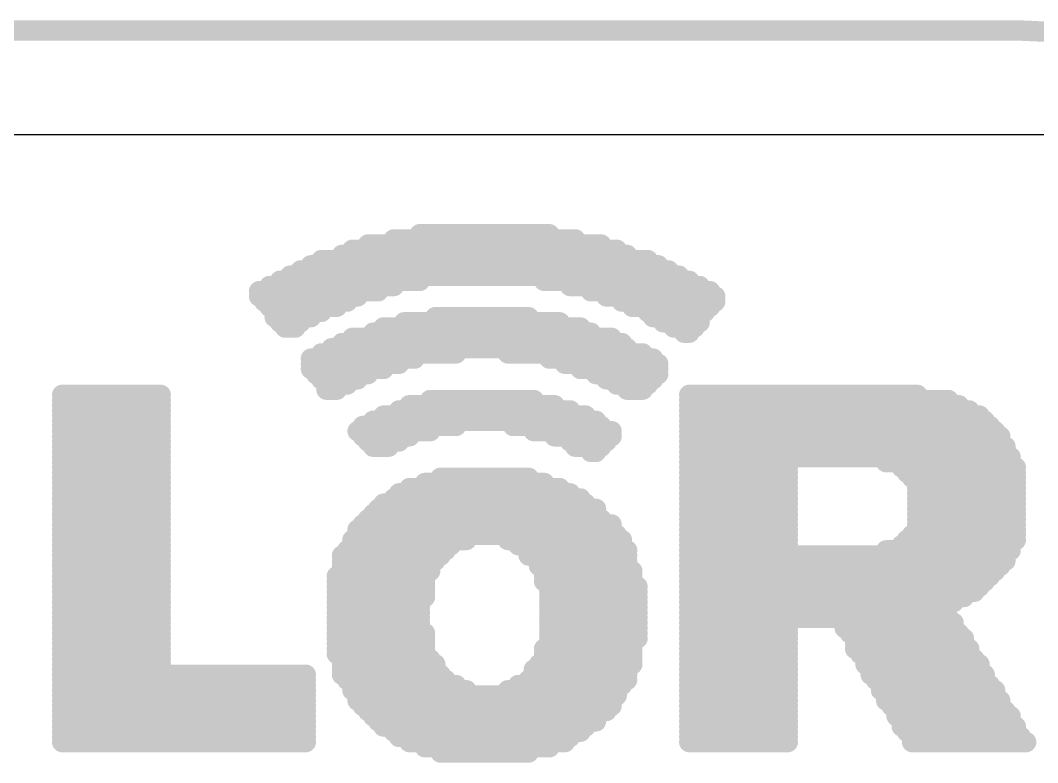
# Model space of a CAD drawing. Header units: millimetres. Extents: x 0 to 5337, y 0 to 5380.
# Drawn here: x 29.521 to 34.507, y 44.939 to 48.577 of the extents above; entities that cross this region are included whole.
import ezdxf

# ---------------------------------------------------------------- set-up
doc = ezdxf.new("R2010")
doc.units = ezdxf.units.MM
for name, color, linetype in [('BottomLayer', 5, 'Continuous'), ('Mechanical2', 216, 'Continuous'), ('TopLayer', 1, 'Continuous'), ('TopOverlay', 2, 'Continuous')]:
    doc.layers.add(name, color=color, linetype=linetype)

msp = doc.modelspace()

# ---------------------------------------------------------------- linework, layer by layer
at = {"layer": 'BottomLayer'}
for p, q in [((11.5637, 48.0172), (34.4244, 48.0172)), ((34.4244, 48.0172), (34.5744, 48.0172))]:
    msp.add_line(p, q, dxfattribs=at)
at = {"layer": 'Mechanical2', "const_width": 0.1}
msp.add_lwpolyline([(11.5637, 48.527), (34.4244, 48.527)], dxfattribs=at)
at = {"layer": 'Mechanical2', "const_width": 0.05}
msp.add_lwpolyline([(34.3994, 48.527, 1), (34.4494, 48.527, 1)], format="xyb", close=True, dxfattribs=at)
msp.add_lwpolyline([(34.3994, 48.527, 1), (34.4494, 48.527, 1)], format="xyb", close=True, dxfattribs=at)
at = {"layer": 'Mechanical2', "const_width": 0.1}
msp.add_lwpolyline([(34.4244, 48.527, -0.414214), (37.2237, 45.7277)], format="xyb", dxfattribs=at)
at = {"layer": 'TopLayer'}
for p, q in [((11.5637, 48.0172), (34.4244, 48.0172)), ((34.4244, 48.0172), (34.5744, 48.0172))]:
    msp.add_line(p, q, dxfattribs=at)
at = {"layer": 'TopOverlay', "const_width": 0.1}
for points in [[(31.4792, 47.5288), (32.1142, 47.5288)], [(31.2252, 47.478), (32.3682, 47.478)], [(31.3522, 47.5034), (32.2412, 47.5034)], [(31.0982, 47.4272), (32.4952, 47.4272)], [(31.149, 47.4526), (32.4444, 47.4526)], [(30.9458, 47.3764), (32.6476, 47.3764)], [(30.9966, 47.4018), (32.5968, 47.4018)], [(30.8442, 47.3256), (32.7492, 47.3256)], [(30.895, 47.351), (32.6984, 47.351)], [(30.7426, 47.2748), (31.3522, 47.2748)], [(30.7934, 47.3002), (31.4792, 47.3002)], [(32.0888, 47.3002), (32.8, 47.3002)], [(32.2158, 47.2748), (32.8508, 47.2748)], [(30.6918, 47.2494), (31.276, 47.2494)], [(30.6918, 47.224), (31.1744, 47.224)], [(32.3174, 47.2494), (32.9016, 47.2494)], [(32.3936, 47.224), (32.927, 47.224)], [(30.7172, 47.1986), (31.1236, 47.1986)], [(30.7426, 47.1732), (31.0728, 47.1732)], [(32.4698, 47.1986), (32.927, 47.1986)], [(32.5206, 47.1732), (32.9016, 47.1732)], [(30.768, 47.1478), (30.9966, 47.1478)], [(30.768, 47.1224), (30.9458, 47.1224)], [(31.5554, 47.1224), (32.0126, 47.1224)], [(32.5968, 47.1478), (32.8762, 47.1478)], [(32.6222, 47.1224), (32.8508, 47.1224)], [(30.7934, 47.097), (30.895, 47.097)], [(30.8188, 47.0716), (30.8696, 47.0716)], [(31.3014, 47.0716), (32.2666, 47.0716)], [(31.403, 47.097), (32.165, 47.097)], [(32.673, 47.097), (32.8508, 47.097)], [(32.7238, 47.0716), (32.8254, 47.0716)], [(31.149, 47.0208), (32.419, 47.0208)], [(31.2506, 47.0462), (32.3174, 47.0462)], [(32.7746, 47.0462), (32.8, 47.0462)], [(31.0474, 46.97), (32.4952, 46.97)], [(31.0982, 46.9954), (32.4698, 46.9954)], [(30.9458, 46.9192), (31.4538, 46.9192)], [(30.9966, 46.9446), (31.657, 46.9446)], [(31.911, 46.9446), (32.5714, 46.9446)], [(32.1142, 46.9192), (32.6222, 46.9192)], [(30.9458, 46.8938), (31.3776, 46.8938)], [(30.9458, 46.8684), (31.3014, 46.8684)], [(32.1904, 46.8938), (32.6476, 46.8938)], [(32.2666, 46.8684), (32.6476, 46.8684)], [(30.9712, 46.843), (31.2252, 46.843)], [(32.3428, 46.843), (32.6476, 46.843)], [(30.9966, 46.8176), (31.1744, 46.8176)], [(31.022, 46.7922), (31.1236, 46.7922)], [(32.3936, 46.8176), (32.6222, 46.8176)], [(32.4444, 46.7922), (32.5968, 46.7922)], [(29.7266, 46.7414), (30.2092, 46.7414)], [(31.022, 46.7668), (31.0728, 46.7668)], [(32.4952, 46.7668), (32.5714, 46.7668)], [(32.8, 46.7414), (33.9176, 46.7414)], [(29.7266, 46.716), (30.2092, 46.716)], [(29.7266, 46.6906), (30.2092, 46.6906)], [(31.4284, 46.6906), (32.1396, 46.6906)], [(31.53, 46.716), (32.038, 46.716)], [(32.8, 46.716), (34.07, 46.716)], [(32.8, 46.6906), (34.1208, 46.6906)], [(29.7266, 46.6652), (30.2092, 46.6652)], [(29.7266, 46.6398), (30.2092, 46.6398)], [(31.3014, 46.6398), (32.292, 46.6398)], [(31.3776, 46.6652), (32.2158, 46.6652)], [(32.8, 46.6652), (34.1716, 46.6652)], [(32.8, 46.6398), (34.2224, 46.6398)], [(29.7266, 46.6144), (30.2092, 46.6144)], [(29.7266, 46.589), (30.2092, 46.589)], [(31.1998, 46.589), (31.657, 46.589)], [(31.2506, 46.6144), (32.3428, 46.6144)], [(31.9364, 46.589), (32.3682, 46.589)], [(32.8, 46.6144), (34.2478, 46.6144)], [(32.8, 46.589), (34.2732, 46.589)], [(29.7266, 46.5636), (30.2092, 46.5636)], [(29.7266, 46.5382), (30.2092, 46.5382)], [(31.1744, 46.5636), (31.53, 46.5636)], [(31.1998, 46.5382), (31.4284, 46.5382)], [(32.038, 46.5636), (32.419, 46.5636)], [(32.1396, 46.5382), (32.419, 46.5382)], [(32.8, 46.5636), (34.2986, 46.5636)], [(32.8, 46.5382), (34.324, 46.5382)], [(29.7266, 46.5128), (30.2092, 46.5128)], [(29.7266, 46.4874), (30.2092, 46.4874)], [(31.2252, 46.5128), (31.3776, 46.5128)], [(31.2506, 46.4874), (31.3268, 46.4874)], [(32.2158, 46.5128), (32.3936, 46.5128)], [(32.2412, 46.4874), (32.3682, 46.4874)], [(32.8, 46.5128), (34.324, 46.5128)], [(32.8, 46.4874), (34.3494, 46.4874)], [(29.7266, 46.462), (30.2092, 46.462)], [(29.7266, 46.4366), (30.2092, 46.4366)], [(32.3174, 46.462), (32.3428, 46.462)], [(32.8, 46.462), (34.3494, 46.462)], [(32.8, 46.4366), (34.3748, 46.4366)], [(29.7266, 46.4112), (30.2092, 46.4112)], [(29.7266, 46.3858), (30.2092, 46.3858)], [(32.8, 46.4112), (33.2826, 46.4112)], [(32.8, 46.3858), (33.2826, 46.3858)], [(33.7652, 46.4112), (34.3748, 46.4112)], [(33.8414, 46.3858), (34.4002, 46.3858)], [(29.7266, 46.3604), (30.2092, 46.3604)], [(29.7266, 46.335), (30.2092, 46.335)], [(31.5808, 46.335), (32.0126, 46.335)], [(32.8, 46.3604), (33.2826, 46.3604)], [(32.8, 46.335), (33.2826, 46.335)], [(33.8668, 46.3604), (34.4002, 46.3604)], [(33.8922, 46.335), (34.4002, 46.335)], [(29.7266, 46.3096), (30.2092, 46.3096)], [(29.7266, 46.2842), (30.2092, 46.2842)], [(31.4284, 46.2842), (32.165, 46.2842)], [(31.5046, 46.3096), (32.0888, 46.3096)], [(32.8, 46.3096), (33.2826, 46.3096)], [(32.8, 46.2842), (33.2826, 46.2842)], [(33.9176, 46.3096), (34.4002, 46.3096)], [(33.9176, 46.2842), (34.4002, 46.2842)], [(29.7266, 46.2588), (30.2092, 46.2588)], [(29.7266, 46.2334), (30.2092, 46.2334)], [(31.3522, 46.2334), (32.2666, 46.2334)], [(31.3776, 46.2588), (32.2158, 46.2588)], [(32.8, 46.2588), (33.2826, 46.2588)], [(32.8, 46.2334), (33.2826, 46.2334)], [(33.9176, 46.2588), (34.4002, 46.2588)], [(33.9176, 46.2334), (34.4002, 46.2334)], [(29.7266, 46.208), (30.2092, 46.208)], [(29.7266, 46.1826), (30.2092, 46.1826)], [(31.276, 46.1826), (32.3428, 46.1826)], [(31.3014, 46.208), (32.292, 46.208)], [(32.8, 46.208), (33.2826, 46.208)], [(32.8, 46.1826), (33.2826, 46.1826)], [(33.9176, 46.208), (34.4002, 46.208)], [(33.9176, 46.1826), (34.4002, 46.1826)], [(29.7266, 46.1572), (30.2092, 46.1572)], [(29.7266, 46.1318), (30.2092, 46.1318)], [(31.2252, 46.1318), (32.3682, 46.1318)], [(31.2506, 46.1572), (32.3428, 46.1572)], [(32.8, 46.1572), (33.2826, 46.1572)], [(32.8, 46.1318), (33.2826, 46.1318)], [(33.9176, 46.1572), (34.4002, 46.1572)], [(33.9176, 46.1318), (34.4002, 46.1318)], [(29.7266, 46.1064), (30.2092, 46.1064)], [(29.7266, 46.081), (30.2092, 46.081)], [(31.1744, 46.081), (32.419, 46.081)], [(31.1998, 46.1064), (32.419, 46.1064)], [(32.8, 46.1064), (33.2826, 46.1064)], [(32.8, 46.081), (33.2826, 46.081)], [(33.9176, 46.1064), (34.4002, 46.1064)], [(33.9176, 46.081), (34.4002, 46.081)], [(29.7266, 46.0556), (30.2092, 46.0556)], [(29.7266, 46.0302), (30.2092, 46.0302)], [(31.149, 46.0302), (31.7078, 46.0302)], [(31.1744, 46.0556), (32.4444, 46.0556)], [(31.911, 46.0302), (32.4698, 46.0302)], [(32.8, 46.0556), (33.2826, 46.0556)], [(32.8, 46.0302), (33.2826, 46.0302)], [(33.8668, 46.0302), (34.4002, 46.0302)], [(33.8922, 46.0556), (34.4002, 46.0556)], [(29.7266, 46.0048), (30.2092, 46.0048)], [(29.7266, 45.9794), (30.2092, 45.9794)], [(31.1236, 45.9794), (31.6062, 45.9794)], [(31.149, 46.0048), (31.6316, 46.0048)], [(31.9618, 46.0048), (32.4698, 46.0048)], [(32.0126, 45.9794), (32.4952, 45.9794)], [(32.8, 46.0048), (33.2826, 46.0048)], [(32.8, 45.9794), (33.2826, 45.9794)], [(33.7652, 45.9794), (34.3748, 45.9794)], [(33.8414, 46.0048), (34.3748, 46.0048)], [(29.7266, 45.954), (30.2092, 45.954)], [(29.7266, 45.9286), (30.2092, 45.9286)], [(31.0982, 45.954), (31.5808, 45.954)], [(31.0982, 45.9286), (31.5554, 45.9286)], [(32.0126, 45.954), (32.4952, 45.954)], [(32.0634, 45.9286), (32.4952, 45.9286)], [(32.8, 45.954), (34.3494, 45.954)], [(32.8, 45.9286), (34.3494, 45.9286)], [(29.7266, 45.9032), (30.2092, 45.9032)], [(29.7266, 45.8778), (30.2092, 45.8778)], [(31.0982, 45.9032), (31.53, 45.9032)], [(31.0982, 45.8778), (31.53, 45.8778)], [(32.0634, 45.9032), (32.4952, 45.9032)], [(32.0888, 45.8778), (32.5206, 45.8778)], [(32.8, 45.9032), (34.324, 45.9032)], [(32.8, 45.8778), (34.2986, 45.8778)], [(29.7266, 45.8524), (30.2092, 45.8524)], [(29.7266, 45.827), (30.2092, 45.827)], [(31.0728, 45.8524), (31.5046, 45.8524)], [(31.0728, 45.827), (31.5046, 45.827)], [(32.0888, 45.8524), (32.5206, 45.8524)], [(32.0888, 45.827), (32.5206, 45.827)], [(32.8, 45.8524), (34.2732, 45.8524)], [(32.8, 45.827), (34.2478, 45.827)], [(29.7266, 45.8016), (30.2092, 45.8016)], [(29.7266, 45.7762), (30.2092, 45.7762)], [(31.0728, 45.8016), (31.5046, 45.8016)], [(31.0728, 45.7762), (31.5046, 45.7762)], [(32.1142, 45.8016), (32.546, 45.8016)], [(32.1142, 45.7762), (32.546, 45.7762)], [(32.8, 45.8016), (34.2224, 45.8016)], [(32.8, 45.7762), (34.197, 45.7762)], [(29.7266, 45.7508), (30.2092, 45.7508)], [(29.7266, 45.7254), (30.2092, 45.7254)], [(31.0728, 45.7508), (31.5046, 45.7508)], [(31.0728, 45.7254), (31.4792, 45.7254)], [(32.1142, 45.7508), (32.546, 45.7508)], [(32.1142, 45.7254), (32.546, 45.7254)], [(32.8, 45.7508), (34.1462, 45.7508)], [(32.8, 45.7254), (34.0954, 45.7254)], [(29.7266, 45.7), (30.2092, 45.7)], [(29.7266, 45.6746), (30.2092, 45.6746)], [(31.0728, 45.7), (31.4792, 45.7)], [(31.0728, 45.6746), (31.4792, 45.6746)], [(32.1142, 45.7), (32.546, 45.7)], [(32.1142, 45.6746), (32.546, 45.6746)], [(32.8, 45.7), (34.0446, 45.7)], [(32.8, 45.6746), (34.0446, 45.6746)], [(29.7266, 45.6492), (30.2092, 45.6492)], [(29.7266, 45.6238), (30.2092, 45.6238)], [(31.0728, 45.6492), (31.4792, 45.6492)], [(31.0728, 45.6238), (31.4792, 45.6238)], [(32.1142, 45.6492), (32.546, 45.6492)], [(32.1142, 45.6238), (32.546, 45.6238)], [(32.8, 45.6492), (34.07, 45.6492)], [(32.8, 45.6238), (33.2826, 45.6238)], [(33.562, 45.6238), (34.0954, 45.6238)], [(29.7266, 45.5984), (30.2092, 45.5984)], [(29.7266, 45.573), (30.2092, 45.573)], [(31.0728, 45.5984), (31.4792, 45.5984)], [(31.0728, 45.573), (31.5046, 45.573)], [(32.1142, 45.5984), (32.546, 45.5984)], [(32.1142, 45.573), (32.546, 45.573)], [(32.8, 45.5984), (33.2826, 45.5984)], [(32.8, 45.573), (33.2826, 45.573)], [(33.562, 45.5984), (34.0954, 45.5984)], [(33.5874, 45.573), (34.1208, 45.573)], [(29.7266, 45.5476), (30.2092, 45.5476)], [(29.7266, 45.5222), (30.2092, 45.5222)], [(31.0728, 45.5476), (31.5046, 45.5476)], [(31.0728, 45.5222), (31.5046, 45.5222)], [(32.1142, 45.5476), (32.546, 45.5476)], [(32.1142, 45.5222), (32.5206, 45.5222)], [(32.8, 45.5476), (33.2826, 45.5476)], [(32.8, 45.5222), (33.2826, 45.5222)], [(33.6128, 45.5476), (34.1462, 45.5476)], [(33.6128, 45.5222), (34.1462, 45.5222)], [(29.7266, 45.4968), (30.2092, 45.4968)], [(31.0728, 45.4968), (31.5046, 45.4968)], [(32.0888, 45.4968), (32.5206, 45.4968)], [(32.8, 45.4968), (33.2826, 45.4968)], [(33.6128, 45.4968), (34.1716, 45.4968)], [(29.7266, 45.4714), (30.2092, 45.4714)], [(29.7266, 45.446), (30.2092, 45.446)], [(31.0728, 45.4714), (31.5046, 45.4714)], [(31.0982, 45.446), (31.53, 45.446)], [(32.0888, 45.4714), (32.5206, 45.4714)], [(32.0888, 45.446), (32.5206, 45.446)], [(32.8, 45.4714), (33.2826, 45.4714)], [(32.8, 45.446), (33.2826, 45.446)], [(33.6382, 45.4714), (34.1716, 45.4714)], [(33.6636, 45.446), (34.197, 45.446)], [(29.7266, 45.4206), (30.2092, 45.4206)], [(29.7266, 45.3952), (30.2092, 45.3952)], [(31.0982, 45.4206), (31.5554, 45.4206)], [(31.0982, 45.3952), (31.5554, 45.3952)], [(32.038, 45.3952), (32.4952, 45.3952)], [(32.0634, 45.4206), (32.5206, 45.4206)], [(32.8, 45.4206), (33.2826, 45.4206)], [(32.8, 45.3952), (33.2826, 45.3952)], [(33.6636, 45.4206), (34.2224, 45.4206)], [(33.689, 45.3952), (34.2224, 45.3952)], [(29.7266, 45.3698), (30.9204, 45.3698)], [(29.7266, 45.3444), (30.9204, 45.3444)], [(31.0982, 45.3698), (31.5808, 45.3698)], [(31.1236, 45.3444), (31.6062, 45.3444)], [(32.0126, 45.3444), (32.4952, 45.3444)], [(32.038, 45.3698), (32.4952, 45.3698)], [(32.8, 45.3698), (33.2826, 45.3698)], [(32.8, 45.3444), (33.2826, 45.3444)], [(33.689, 45.3698), (34.2478, 45.3698)], [(33.7144, 45.3444), (34.2478, 45.3444)], [(29.7266, 45.319), (30.9204, 45.319)], [(29.7266, 45.2936), (30.9204, 45.2936)], [(31.149, 45.319), (31.657, 45.319)], [(31.149, 45.2936), (31.7078, 45.2936)], [(31.911, 45.2936), (32.4444, 45.2936)], [(31.9618, 45.319), (32.4698, 45.319)], [(32.8, 45.319), (33.2826, 45.319)], [(32.8, 45.2936), (33.2826, 45.2936)], [(33.7398, 45.319), (34.2732, 45.319)], [(33.7398, 45.2936), (34.2986, 45.2936)], [(29.7266, 45.2682), (30.9204, 45.2682)], [(29.7266, 45.2428), (30.9204, 45.2428)], [(31.1744, 45.2682), (32.4444, 45.2682)], [(31.1744, 45.2428), (32.419, 45.2428)], [(32.8, 45.2682), (33.2826, 45.2682)], [(32.8, 45.2428), (33.2826, 45.2428)], [(33.7652, 45.2682), (34.2986, 45.2682)], [(33.7652, 45.2428), (34.324, 45.2428)], [(29.7266, 45.2174), (30.9204, 45.2174)], [(29.7266, 45.192), (30.9204, 45.192)], [(31.1998, 45.2174), (32.419, 45.2174)], [(31.2252, 45.192), (32.3936, 45.192)], [(32.8, 45.2174), (33.2826, 45.2174)], [(32.8, 45.192), (33.2826, 45.192)], [(33.7906, 45.2174), (34.324, 45.2174)], [(33.816, 45.192), (34.3494, 45.192)], [(29.7266, 45.1666), (30.9204, 45.1666)], [(29.7266, 45.1412), (30.9204, 45.1412)], [(31.2506, 45.1666), (32.3428, 45.1666)], [(31.276, 45.1412), (32.3428, 45.1412)], [(32.8, 45.1666), (33.2826, 45.1666)], [(32.8, 45.1412), (33.2826, 45.1412)], [(33.816, 45.1666), (34.3748, 45.1666)], [(33.8414, 45.1412), (34.3748, 45.1412)], [(29.7266, 45.1158), (30.9204, 45.1158)], [(29.7266, 45.0904), (30.9204, 45.0904)], [(31.3014, 45.1158), (32.292, 45.1158)], [(31.3522, 45.0904), (32.2666, 45.0904)], [(32.8, 45.1158), (33.2826, 45.1158)], [(32.8, 45.0904), (33.2826, 45.0904)], [(33.8414, 45.1158), (34.4002, 45.1158)], [(33.8668, 45.0904), (34.4002, 45.0904)], [(29.7266, 45.065), (30.9204, 45.065)], [(29.7266, 45.0396), (30.9204, 45.0396)], [(31.3776, 45.065), (32.2158, 45.065)], [(31.4284, 45.0396), (32.1904, 45.0396)], [(32.8, 45.065), (33.2826, 45.065)], [(32.8, 45.0396), (33.2826, 45.0396)], [(33.8922, 45.065), (34.4256, 45.065)], [(33.8922, 45.0396), (34.451, 45.0396)], [(31.5046, 45.0142), (32.1142, 45.0142)], [(31.5808, 44.9888), (32.0126, 44.9888)]]:
    msp.add_lwpolyline(points, dxfattribs=at)
at = {"layer": 'TopOverlay', "const_width": 0.05}
for points in [[(31.4542, 47.5288, 1), (31.5042, 47.5288, 1)], [(32.0892, 47.5288, 1), (32.1392, 47.5288, 1)], [(31.2002, 47.478, 1), (31.2502, 47.478, 1)], [(31.3272, 47.5034, 1), (31.3772, 47.5034, 1)], [(32.2162, 47.5034, 1), (32.2662, 47.5034, 1)], [(32.3432, 47.478, 1), (32.3932, 47.478, 1)], [(31.0732, 47.4272, 1), (31.1232, 47.4272, 1)], [(31.124, 47.4526, 1), (31.174, 47.4526, 1)], [(32.4194, 47.4526, 1), (32.4694, 47.4526, 1)], [(32.4702, 47.4272, 1), (32.5202, 47.4272, 1)], [(30.9208, 47.3764, 1), (30.9708, 47.3764, 1)], [(30.9716, 47.4018, 1), (31.0216, 47.4018, 1)], [(32.5718, 47.4018, 1), (32.6218, 47.4018, 1)], [(32.6226, 47.3764, 1), (32.6726, 47.3764, 1)], [(30.8192, 47.3256, 1), (30.8692, 47.3256, 1)], [(30.87, 47.351, 1), (30.92, 47.351, 1)], [(32.6734, 47.351, 1), (32.7234, 47.351, 1)], [(32.7242, 47.3256, 1), (32.7742, 47.3256, 1)], [(30.7176, 47.2748, 1), (30.7676, 47.2748, 1)], [(30.7684, 47.3002, 1), (30.8184, 47.3002, 1)], [(31.3272, 47.2748, 1), (31.3772, 47.2748, 1)], [(31.4542, 47.3002, 1), (31.5042, 47.3002, 1)], [(32.0638, 47.3002, 1), (32.1138, 47.3002, 1)], [(32.1908, 47.2748, 1), (32.2408, 47.2748, 1)], [(32.775, 47.3002, 1), (32.825, 47.3002, 1)], [(32.8258, 47.2748, 1), (32.8758, 47.2748, 1)], [(30.6668, 47.2494, 1), (30.7168, 47.2494, 1)], [(30.6668, 47.224, 1), (30.7168, 47.224, 1)], [(31.1494, 47.224, 1), (31.1994, 47.224, 1)], [(31.251, 47.2494, 1), (31.301, 47.2494, 1)], [(32.2924, 47.2494, 1), (32.3424, 47.2494, 1)], [(32.3686, 47.224, 1), (32.4186, 47.224, 1)], [(32.8766, 47.2494, 1), (32.9266, 47.2494, 1)], [(32.902, 47.224, 1), (32.952, 47.224, 1)], [(30.6922, 47.1986, 1), (30.7422, 47.1986, 1)], [(30.7176, 47.1732, 1), (30.7676, 47.1732, 1)], [(31.0478, 47.1732, 1), (31.0978, 47.1732, 1)], [(31.0986, 47.1986, 1), (31.1486, 47.1986, 1)], [(32.4448, 47.1986, 1), (32.4948, 47.1986, 1)], [(32.4956, 47.1732, 1), (32.5456, 47.1732, 1)], [(32.8766, 47.1732, 1), (32.9266, 47.1732, 1)], [(32.902, 47.1986, 1), (32.952, 47.1986, 1)], [(30.743, 47.1478, 1), (30.793, 47.1478, 1)], [(30.743, 47.1224, 1), (30.793, 47.1224, 1)], [(30.9208, 47.1224, 1), (30.9708, 47.1224, 1)], [(30.9716, 47.1478, 1), (31.0216, 47.1478, 1)], [(31.5304, 47.1224, 1), (31.5804, 47.1224, 1)], [(31.9876, 47.1224, 1), (32.0376, 47.1224, 1)], [(32.5718, 47.1478, 1), (32.6218, 47.1478, 1)], [(32.5972, 47.1224, 1), (32.6472, 47.1224, 1)], [(32.8258, 47.1224, 1), (32.8758, 47.1224, 1)], [(32.8512, 47.1478, 1), (32.9012, 47.1478, 1)], [(30.7684, 47.097, 1), (30.8184, 47.097, 1)], [(30.7938, 47.0716, 1), (30.8438, 47.0716, 1)], [(30.8446, 47.0716, 1), (30.8946, 47.0716, 1)], [(30.87, 47.097, 1), (30.92, 47.097, 1)], [(31.2764, 47.0716, 1), (31.3264, 47.0716, 1)], [(31.378, 47.097, 1), (31.428, 47.097, 1)], [(32.14, 47.097, 1), (32.19, 47.097, 1)], [(32.2416, 47.0716, 1), (32.2916, 47.0716, 1)], [(32.648, 47.097, 1), (32.698, 47.097, 1)], [(32.6988, 47.0716, 1), (32.7488, 47.0716, 1)], [(32.8004, 47.0716, 1), (32.8504, 47.0716, 1)], [(32.8258, 47.097, 1), (32.8758, 47.097, 1)], [(31.124, 47.0208, 1), (31.174, 47.0208, 1)], [(31.2256, 47.0462, 1), (31.2756, 47.0462, 1)], [(32.2924, 47.0462, 1), (32.3424, 47.0462, 1)], [(32.394, 47.0208, 1), (32.444, 47.0208, 1)], [(32.7496, 47.0462, 1), (32.7996, 47.0462, 1)], [(32.775, 47.0462, 1), (32.825, 47.0462, 1)], [(31.0224, 46.97, 1), (31.0724, 46.97, 1)], [(31.0732, 46.9954, 1), (31.1232, 46.9954, 1)], [(32.4448, 46.9954, 1), (32.4948, 46.9954, 1)], [(32.4702, 46.97, 1), (32.5202, 46.97, 1)], [(30.9208, 46.9192, 1), (30.9708, 46.9192, 1)], [(30.9716, 46.9446, 1), (31.0216, 46.9446, 1)], [(31.4288, 46.9192, 1), (31.4788, 46.9192, 1)], [(31.632, 46.9446, 1), (31.682, 46.9446, 1)], [(31.886, 46.9446, 1), (31.936, 46.9446, 1)], [(32.0892, 46.9192, 1), (32.1392, 46.9192, 1)], [(32.5464, 46.9446, 1), (32.5964, 46.9446, 1)], [(32.5972, 46.9192, 1), (32.6472, 46.9192, 1)], [(30.9208, 46.8938, 1), (30.9708, 46.8938, 1)], [(30.9208, 46.8684, 1), (30.9708, 46.8684, 1)], [(31.2764, 46.8684, 1), (31.3264, 46.8684, 1)], [(31.3526, 46.8938, 1), (31.4026, 46.8938, 1)], [(32.1654, 46.8938, 1), (32.2154, 46.8938, 1)], [(32.2416, 46.8684, 1), (32.2916, 46.8684, 1)], [(32.6226, 46.8938, 1), (32.6726, 46.8938, 1)], [(32.6226, 46.8684, 1), (32.6726, 46.8684, 1)], [(30.9462, 46.843, 1), (30.9962, 46.843, 1)], [(31.2002, 46.843, 1), (31.2502, 46.843, 1)], [(32.3178, 46.843, 1), (32.3678, 46.843, 1)], [(32.6226, 46.843, 1), (32.6726, 46.843, 1)], [(30.9716, 46.8176, 1), (31.0216, 46.8176, 1)], [(30.997, 46.7922, 1), (31.047, 46.7922, 1)], [(31.0986, 46.7922, 1), (31.1486, 46.7922, 1)], [(31.1494, 46.8176, 1), (31.1994, 46.8176, 1)], [(32.3686, 46.8176, 1), (32.4186, 46.8176, 1)], [(32.4194, 46.7922, 1), (32.4694, 46.7922, 1)], [(32.5718, 46.7922, 1), (32.6218, 46.7922, 1)], [(32.5972, 46.8176, 1), (32.6472, 46.8176, 1)], [(29.7016, 46.7414, 1), (29.7516, 46.7414, 1)], [(30.1842, 46.7414, 1), (30.2342, 46.7414, 1)], [(30.997, 46.7668, 1), (31.047, 46.7668, 1)], [(31.0478, 46.7668, 1), (31.0978, 46.7668, 1)], [(32.4702, 46.7668, 1), (32.5202, 46.7668, 1)], [(32.5464, 46.7668, 1), (32.5964, 46.7668, 1)], [(32.775, 46.7414, 1), (32.825, 46.7414, 1)], [(33.8926, 46.7414, 1), (33.9426, 46.7414, 1)], [(29.7016, 46.716, 1), (29.7516, 46.716, 1)], [(29.7016, 46.6906, 1), (29.7516, 46.6906, 1)], [(30.1842, 46.716, 1), (30.2342, 46.716, 1)], [(30.1842, 46.6906, 1), (30.2342, 46.6906, 1)], [(31.4034, 46.6906, 1), (31.4534, 46.6906, 1)], [(31.505, 46.716, 1), (31.555, 46.716, 1)], [(32.013, 46.716, 1), (32.063, 46.716, 1)], [(32.1146, 46.6906, 1), (32.1646, 46.6906, 1)], [(32.775, 46.716, 1), (32.825, 46.716, 1)], [(32.775, 46.6906, 1), (32.825, 46.6906, 1)], [(34.045, 46.716, 1), (34.095, 46.716, 1)], [(34.0958, 46.6906, 1), (34.1458, 46.6906, 1)], [(29.7016, 46.6652, 1), (29.7516, 46.6652, 1)], [(29.7016, 46.6398, 1), (29.7516, 46.6398, 1)], [(30.1842, 46.6652, 1), (30.2342, 46.6652, 1)], [(30.1842, 46.6398, 1), (30.2342, 46.6398, 1)], [(31.2764, 46.6398, 1), (31.3264, 46.6398, 1)], [(31.3526, 46.6652, 1), (31.4026, 46.6652, 1)], [(32.1908, 46.6652, 1), (32.2408, 46.6652, 1)], [(32.267, 46.6398, 1), (32.317, 46.6398, 1)], [(32.775, 46.6652, 1), (32.825, 46.6652, 1)], [(32.775, 46.6398, 1), (32.825, 46.6398, 1)], [(34.1466, 46.6652, 1), (34.1966, 46.6652, 1)], [(34.1974, 46.6398, 1), (34.2474, 46.6398, 1)], [(29.7016, 46.6144, 1), (29.7516, 46.6144, 1)], [(29.7016, 46.589, 1), (29.7516, 46.589, 1)], [(30.1842, 46.6144, 1), (30.2342, 46.6144, 1)], [(30.1842, 46.589, 1), (30.2342, 46.589, 1)], [(31.1748, 46.589, 1), (31.2248, 46.589, 1)], [(31.2256, 46.6144, 1), (31.2756, 46.6144, 1)], [(31.632, 46.589, 1), (31.682, 46.589, 1)], [(31.9114, 46.589, 1), (31.9614, 46.589, 1)], [(32.3178, 46.6144, 1), (32.3678, 46.6144, 1)], [(32.3432, 46.589, 1), (32.3932, 46.589, 1)], [(32.775, 46.6144, 1), (32.825, 46.6144, 1)], [(32.775, 46.589, 1), (32.825, 46.589, 1)], [(34.2228, 46.6144, 1), (34.2728, 46.6144, 1)], [(34.2482, 46.589, 1), (34.2982, 46.589, 1)], [(29.7016, 46.5636, 1), (29.7516, 46.5636, 1)], [(29.7016, 46.5382, 1), (29.7516, 46.5382, 1)], [(30.1842, 46.5636, 1), (30.2342, 46.5636, 1)], [(30.1842, 46.5382, 1), (30.2342, 46.5382, 1)], [(31.1494, 46.5636, 1), (31.1994, 46.5636, 1)], [(31.1748, 46.5382, 1), (31.2248, 46.5382, 1)], [(31.4034, 46.5382, 1), (31.4534, 46.5382, 1)], [(31.505, 46.5636, 1), (31.555, 46.5636, 1)], [(32.013, 46.5636, 1), (32.063, 46.5636, 1)], [(32.1146, 46.5382, 1), (32.1646, 46.5382, 1)], [(32.394, 46.5636, 1), (32.444, 46.5636, 1)], [(32.394, 46.5382, 1), (32.444, 46.5382, 1)], [(32.775, 46.5636, 1), (32.825, 46.5636, 1)], [(32.775, 46.5382, 1), (32.825, 46.5382, 1)], [(34.2736, 46.5636, 1), (34.3236, 46.5636, 1)], [(34.299, 46.5382, 1), (34.349, 46.5382, 1)], [(29.7016, 46.5128, 1), (29.7516, 46.5128, 1)], [(29.7016, 46.4874, 1), (29.7516, 46.4874, 1)], [(30.1842, 46.5128, 1), (30.2342, 46.5128, 1)], [(30.1842, 46.4874, 1), (30.2342, 46.4874, 1)], [(31.2002, 46.5128, 1), (31.2502, 46.5128, 1)], [(31.2256, 46.4874, 1), (31.2756, 46.4874, 1)], [(31.3018, 46.4874, 1), (31.3518, 46.4874, 1)], [(31.3526, 46.5128, 1), (31.4026, 46.5128, 1)], [(32.1908, 46.5128, 1), (32.2408, 46.5128, 1)], [(32.2162, 46.4874, 1), (32.2662, 46.4874, 1)], [(32.3432, 46.4874, 1), (32.3932, 46.4874, 1)], [(32.3686, 46.5128, 1), (32.4186, 46.5128, 1)], [(32.775, 46.5128, 1), (32.825, 46.5128, 1)], [(32.775, 46.4874, 1), (32.825, 46.4874, 1)], [(34.299, 46.5128, 1), (34.349, 46.5128, 1)], [(34.3244, 46.4874, 1), (34.3744, 46.4874, 1)], [(29.7016, 46.462, 1), (29.7516, 46.462, 1)], [(29.7016, 46.4366, 1), (29.7516, 46.4366, 1)], [(30.1842, 46.462, 1), (30.2342, 46.462, 1)], [(30.1842, 46.4366, 1), (30.2342, 46.4366, 1)], [(32.2924, 46.462, 1), (32.3424, 46.462, 1)], [(32.3178, 46.462, 1), (32.3678, 46.462, 1)], [(32.775, 46.462, 1), (32.825, 46.462, 1)], [(32.775, 46.4366, 1), (32.825, 46.4366, 1)], [(34.3244, 46.462, 1), (34.3744, 46.462, 1)], [(34.3498, 46.4366, 1), (34.3998, 46.4366, 1)], [(29.7016, 46.4112, 1), (29.7516, 46.4112, 1)], [(29.7016, 46.3858, 1), (29.7516, 46.3858, 1)], [(30.1842, 46.4112, 1), (30.2342, 46.4112, 1)], [(30.1842, 46.3858, 1), (30.2342, 46.3858, 1)], [(32.775, 46.4112, 1), (32.825, 46.4112, 1)], [(32.775, 46.3858, 1), (32.825, 46.3858, 1)], [(33.2576, 46.4112, 1), (33.3076, 46.4112, 1)], [(33.2576, 46.3858, 1), (33.3076, 46.3858, 1)], [(33.7402, 46.4112, 1), (33.7902, 46.4112, 1)], [(33.8164, 46.3858, 1), (33.8664, 46.3858, 1)], [(34.3498, 46.4112, 1), (34.3998, 46.4112, 1)], [(34.3752, 46.3858, 1), (34.4252, 46.3858, 1)], [(29.7016, 46.3604, 1), (29.7516, 46.3604, 1)], [(29.7016, 46.335, 1), (29.7516, 46.335, 1)], [(30.1842, 46.3604, 1), (30.2342, 46.3604, 1)], [(30.1842, 46.335, 1), (30.2342, 46.335, 1)], [(31.5558, 46.335, 1), (31.6058, 46.335, 1)], [(31.9876, 46.335, 1), (32.0376, 46.335, 1)], [(32.775, 46.3604, 1), (32.825, 46.3604, 1)], [(32.775, 46.335, 1), (32.825, 46.335, 1)], [(33.2576, 46.3604, 1), (33.3076, 46.3604, 1)], [(33.2576, 46.335, 1), (33.3076, 46.335, 1)], [(33.8418, 46.3604, 1), (33.8918, 46.3604, 1)], [(33.8672, 46.335, 1), (33.9172, 46.335, 1)], [(34.3752, 46.3604, 1), (34.4252, 46.3604, 1)], [(34.3752, 46.335, 1), (34.4252, 46.335, 1)], [(29.7016, 46.3096, 1), (29.7516, 46.3096, 1)], [(29.7016, 46.2842, 1), (29.7516, 46.2842, 1)], [(30.1842, 46.3096, 1), (30.2342, 46.3096, 1)], [(30.1842, 46.2842, 1), (30.2342, 46.2842, 1)], [(31.4034, 46.2842, 1), (31.4534, 46.2842, 1)], [(31.4796, 46.3096, 1), (31.5296, 46.3096, 1)], [(32.0638, 46.3096, 1), (32.1138, 46.3096, 1)], [(32.14, 46.2842, 1), (32.19, 46.2842, 1)], [(32.775, 46.3096, 1), (32.825, 46.3096, 1)], [(32.775, 46.2842, 1), (32.825, 46.2842, 1)], [(33.2576, 46.3096, 1), (33.3076, 46.3096, 1)], [(33.2576, 46.2842, 1), (33.3076, 46.2842, 1)], [(33.8926, 46.3096, 1), (33.9426, 46.3096, 1)], [(33.8926, 46.2842, 1), (33.9426, 46.2842, 1)], [(34.3752, 46.3096, 1), (34.4252, 46.3096, 1)], [(34.3752, 46.2842, 1), (34.4252, 46.2842, 1)], [(29.7016, 46.2588, 1), (29.7516, 46.2588, 1)], [(29.7016, 46.2334, 1), (29.7516, 46.2334, 1)], [(30.1842, 46.2588, 1), (30.2342, 46.2588, 1)], [(30.1842, 46.2334, 1), (30.2342, 46.2334, 1)], [(31.3272, 46.2334, 1), (31.3772, 46.2334, 1)], [(31.3526, 46.2588, 1), (31.4026, 46.2588, 1)], [(32.1908, 46.2588, 1), (32.2408, 46.2588, 1)], [(32.2416, 46.2334, 1), (32.2916, 46.2334, 1)], [(32.775, 46.2588, 1), (32.825, 46.2588, 1)], [(32.775, 46.2334, 1), (32.825, 46.2334, 1)], [(33.2576, 46.2588, 1), (33.3076, 46.2588, 1)], [(33.2576, 46.2334, 1), (33.3076, 46.2334, 1)], [(33.8926, 46.2588, 1), (33.9426, 46.2588, 1)], [(33.8926, 46.2334, 1), (33.9426, 46.2334, 1)], [(34.3752, 46.2588, 1), (34.4252, 46.2588, 1)], [(34.3752, 46.2334, 1), (34.4252, 46.2334, 1)], [(29.7016, 46.208, 1), (29.7516, 46.208, 1)], [(29.7016, 46.1826, 1), (29.7516, 46.1826, 1)], [(30.1842, 46.208, 1), (30.2342, 46.208, 1)], [(30.1842, 46.1826, 1), (30.2342, 46.1826, 1)], [(31.251, 46.1826, 1), (31.301, 46.1826, 1)], [(31.2764, 46.208, 1), (31.3264, 46.208, 1)], [(32.267, 46.208, 1), (32.317, 46.208, 1)], [(32.3178, 46.1826, 1), (32.3678, 46.1826, 1)], [(32.775, 46.208, 1), (32.825, 46.208, 1)], [(32.775, 46.1826, 1), (32.825, 46.1826, 1)], [(33.2576, 46.208, 1), (33.3076, 46.208, 1)], [(33.2576, 46.1826, 1), (33.3076, 46.1826, 1)], [(33.8926, 46.208, 1), (33.9426, 46.208, 1)], [(33.8926, 46.1826, 1), (33.9426, 46.1826, 1)], [(34.3752, 46.208, 1), (34.4252, 46.208, 1)], [(34.3752, 46.1826, 1), (34.4252, 46.1826, 1)], [(29.7016, 46.1572, 1), (29.7516, 46.1572, 1)], [(29.7016, 46.1318, 1), (29.7516, 46.1318, 1)], [(30.1842, 46.1572, 1), (30.2342, 46.1572, 1)], [(30.1842, 46.1318, 1), (30.2342, 46.1318, 1)], [(31.2002, 46.1318, 1), (31.2502, 46.1318, 1)], [(31.2256, 46.1572, 1), (31.2756, 46.1572, 1)], [(32.3178, 46.1572, 1), (32.3678, 46.1572, 1)], [(32.3432, 46.1318, 1), (32.3932, 46.1318, 1)], [(32.775, 46.1572, 1), (32.825, 46.1572, 1)], [(32.775, 46.1318, 1), (32.825, 46.1318, 1)], [(33.2576, 46.1572, 1), (33.3076, 46.1572, 1)], [(33.2576, 46.1318, 1), (33.3076, 46.1318, 1)], [(33.8926, 46.1572, 1), (33.9426, 46.1572, 1)], [(33.8926, 46.1318, 1), (33.9426, 46.1318, 1)], [(34.3752, 46.1572, 1), (34.4252, 46.1572, 1)], [(34.3752, 46.1318, 1), (34.4252, 46.1318, 1)], [(29.7016, 46.1064, 1), (29.7516, 46.1064, 1)], [(29.7016, 46.081, 1), (29.7516, 46.081, 1)], [(30.1842, 46.1064, 1), (30.2342, 46.1064, 1)], [(30.1842, 46.081, 1), (30.2342, 46.081, 1)], [(31.1494, 46.081, 1), (31.1994, 46.081, 1)], [(31.1748, 46.1064, 1), (31.2248, 46.1064, 1)], [(32.394, 46.1064, 1), (32.444, 46.1064, 1)], [(32.394, 46.081, 1), (32.444, 46.081, 1)], [(32.775, 46.1064, 1), (32.825, 46.1064, 1)], [(32.775, 46.081, 1), (32.825, 46.081, 1)], [(33.2576, 46.1064, 1), (33.3076, 46.1064, 1)], [(33.2576, 46.081, 1), (33.3076, 46.081, 1)], [(33.8926, 46.1064, 1), (33.9426, 46.1064, 1)], [(33.8926, 46.081, 1), (33.9426, 46.081, 1)], [(34.3752, 46.1064, 1), (34.4252, 46.1064, 1)], [(34.3752, 46.081, 1), (34.4252, 46.081, 1)], [(29.7016, 46.0556, 1), (29.7516, 46.0556, 1)], [(29.7016, 46.0302, 1), (29.7516, 46.0302, 1)], [(30.1842, 46.0556, 1), (30.2342, 46.0556, 1)], [(30.1842, 46.0302, 1), (30.2342, 46.0302, 1)], [(31.124, 46.0302, 1), (31.174, 46.0302, 1)], [(31.1494, 46.0556, 1), (31.1994, 46.0556, 1)], [(31.6828, 46.0302, 1), (31.7328, 46.0302, 1)], [(31.886, 46.0302, 1), (31.936, 46.0302, 1)], [(32.4194, 46.0556, 1), (32.4694, 46.0556, 1)], [(32.4448, 46.0302, 1), (32.4948, 46.0302, 1)], [(32.775, 46.0556, 1), (32.825, 46.0556, 1)], [(32.775, 46.0302, 1), (32.825, 46.0302, 1)], [(33.2576, 46.0556, 1), (33.3076, 46.0556, 1)], [(33.2576, 46.0302, 1), (33.3076, 46.0302, 1)], [(33.8418, 46.0302, 1), (33.8918, 46.0302, 1)], [(33.8672, 46.0556, 1), (33.9172, 46.0556, 1)], [(34.3752, 46.0556, 1), (34.4252, 46.0556, 1)], [(34.3752, 46.0302, 1), (34.4252, 46.0302, 1)], [(29.7016, 46.0048, 1), (29.7516, 46.0048, 1)], [(29.7016, 45.9794, 1), (29.7516, 45.9794, 1)], [(30.1842, 46.0048, 1), (30.2342, 46.0048, 1)], [(30.1842, 45.9794, 1), (30.2342, 45.9794, 1)], [(31.0986, 45.9794, 1), (31.1486, 45.9794, 1)], [(31.124, 46.0048, 1), (31.174, 46.0048, 1)], [(31.5812, 45.9794, 1), (31.6312, 45.9794, 1)], [(31.6066, 46.0048, 1), (31.6566, 46.0048, 1)], [(31.9368, 46.0048, 1), (31.9868, 46.0048, 1)], [(31.9876, 45.9794, 1), (32.0376, 45.9794, 1)], [(32.4448, 46.0048, 1), (32.4948, 46.0048, 1)], [(32.4702, 45.9794, 1), (32.5202, 45.9794, 1)], [(32.775, 46.0048, 1), (32.825, 46.0048, 1)], [(32.775, 45.9794, 1), (32.825, 45.9794, 1)], [(33.2576, 46.0048, 1), (33.3076, 46.0048, 1)], [(33.2576, 45.9794, 1), (33.3076, 45.9794, 1)], [(33.7402, 45.9794, 1), (33.7902, 45.9794, 1)], [(33.8164, 46.0048, 1), (33.8664, 46.0048, 1)], [(34.3498, 46.0048, 1), (34.3998, 46.0048, 1)], [(34.3498, 45.9794, 1), (34.3998, 45.9794, 1)], [(29.7016, 45.954, 1), (29.7516, 45.954, 1)], [(29.7016, 45.9286, 1), (29.7516, 45.9286, 1)], [(30.1842, 45.954, 1), (30.2342, 45.954, 1)], [(30.1842, 45.9286, 1), (30.2342, 45.9286, 1)], [(31.0732, 45.954, 1), (31.1232, 45.954, 1)], [(31.0732, 45.9286, 1), (31.1232, 45.9286, 1)], [(31.5304, 45.9286, 1), (31.5804, 45.9286, 1)], [(31.5558, 45.954, 1), (31.6058, 45.954, 1)], [(31.9876, 45.954, 1), (32.0376, 45.954, 1)], [(32.0384, 45.9286, 1), (32.0884, 45.9286, 1)], [(32.4702, 45.954, 1), (32.5202, 45.954, 1)], [(32.4702, 45.9286, 1), (32.5202, 45.9286, 1)], [(32.775, 45.954, 1), (32.825, 45.954, 1)], [(32.775, 45.9286, 1), (32.825, 45.9286, 1)], [(34.3244, 45.954, 1), (34.3744, 45.954, 1)], [(34.3244, 45.9286, 1), (34.3744, 45.9286, 1)], [(29.7016, 45.9032, 1), (29.7516, 45.9032, 1)], [(29.7016, 45.8778, 1), (29.7516, 45.8778, 1)], [(30.1842, 45.9032, 1), (30.2342, 45.9032, 1)], [(30.1842, 45.8778, 1), (30.2342, 45.8778, 1)], [(31.0732, 45.9032, 1), (31.1232, 45.9032, 1)], [(31.0732, 45.8778, 1), (31.1232, 45.8778, 1)], [(31.505, 45.9032, 1), (31.555, 45.9032, 1)], [(31.505, 45.8778, 1), (31.555, 45.8778, 1)], [(32.0384, 45.9032, 1), (32.0884, 45.9032, 1)], [(32.0638, 45.8778, 1), (32.1138, 45.8778, 1)], [(32.4702, 45.9032, 1), (32.5202, 45.9032, 1)], [(32.4956, 45.8778, 1), (32.5456, 45.8778, 1)], [(32.775, 45.9032, 1), (32.825, 45.9032, 1)], [(32.775, 45.8778, 1), (32.825, 45.8778, 1)], [(34.2736, 45.8778, 1), (34.3236, 45.8778, 1)], [(34.299, 45.9032, 1), (34.349, 45.9032, 1)], [(29.7016, 45.8524, 1), (29.7516, 45.8524, 1)], [(29.7016, 45.827, 1), (29.7516, 45.827, 1)], [(30.1842, 45.8524, 1), (30.2342, 45.8524, 1)], [(30.1842, 45.827, 1), (30.2342, 45.827, 1)], [(31.0478, 45.8524, 1), (31.0978, 45.8524, 1)], [(31.0478, 45.827, 1), (31.0978, 45.827, 1)], [(31.4796, 45.8524, 1), (31.5296, 45.8524, 1)], [(31.4796, 45.827, 1), (31.5296, 45.827, 1)], [(32.0638, 45.8524, 1), (32.1138, 45.8524, 1)], [(32.0638, 45.827, 1), (32.1138, 45.827, 1)], [(32.4956, 45.8524, 1), (32.5456, 45.8524, 1)], [(32.4956, 45.827, 1), (32.5456, 45.827, 1)], [(32.775, 45.8524, 1), (32.825, 45.8524, 1)], [(32.775, 45.827, 1), (32.825, 45.827, 1)], [(34.2228, 45.827, 1), (34.2728, 45.827, 1)], [(34.2482, 45.8524, 1), (34.2982, 45.8524, 1)], [(29.7016, 45.8016, 1), (29.7516, 45.8016, 1)], [(29.7016, 45.7762, 1), (29.7516, 45.7762, 1)], [(30.1842, 45.8016, 1), (30.2342, 45.8016, 1)], [(30.1842, 45.7762, 1), (30.2342, 45.7762, 1)], [(31.0478, 45.8016, 1), (31.0978, 45.8016, 1)], [(31.0478, 45.7762, 1), (31.0978, 45.7762, 1)], [(31.4796, 45.8016, 1), (31.5296, 45.8016, 1)], [(31.4796, 45.7762, 1), (31.5296, 45.7762, 1)], [(32.0892, 45.8016, 1), (32.1392, 45.8016, 1)], [(32.0892, 45.7762, 1), (32.1392, 45.7762, 1)], [(32.521, 45.8016, 1), (32.571, 45.8016, 1)], [(32.521, 45.7762, 1), (32.571, 45.7762, 1)], [(32.775, 45.8016, 1), (32.825, 45.8016, 1)], [(32.775, 45.7762, 1), (32.825, 45.7762, 1)], [(34.172, 45.7762, 1), (34.222, 45.7762, 1)], [(34.1974, 45.8016, 1), (34.2474, 45.8016, 1)], [(29.7016, 45.7508, 1), (29.7516, 45.7508, 1)], [(29.7016, 45.7254, 1), (29.7516, 45.7254, 1)], [(30.1842, 45.7508, 1), (30.2342, 45.7508, 1)], [(30.1842, 45.7254, 1), (30.2342, 45.7254, 1)], [(31.0478, 45.7508, 1), (31.0978, 45.7508, 1)], [(31.0478, 45.7254, 1), (31.0978, 45.7254, 1)], [(31.4542, 45.7254, 1), (31.5042, 45.7254, 1)], [(31.4796, 45.7508, 1), (31.5296, 45.7508, 1)], [(32.0892, 45.7508, 1), (32.1392, 45.7508, 1)], [(32.0892, 45.7254, 1), (32.1392, 45.7254, 1)], [(32.521, 45.7508, 1), (32.571, 45.7508, 1)], [(32.521, 45.7254, 1), (32.571, 45.7254, 1)], [(32.775, 45.7508, 1), (32.825, 45.7508, 1)], [(32.775, 45.7254, 1), (32.825, 45.7254, 1)], [(34.0704, 45.7254, 1), (34.1204, 45.7254, 1)], [(34.1212, 45.7508, 1), (34.1712, 45.7508, 1)], [(29.7016, 45.7, 1), (29.7516, 45.7, 1)], [(29.7016, 45.6746, 1), (29.7516, 45.6746, 1)], [(30.1842, 45.7, 1), (30.2342, 45.7, 1)], [(30.1842, 45.6746, 1), (30.2342, 45.6746, 1)], [(31.0478, 45.7, 1), (31.0978, 45.7, 1)], [(31.0478, 45.6746, 1), (31.0978, 45.6746, 1)], [(31.4542, 45.7, 1), (31.5042, 45.7, 1)], [(31.4542, 45.6746, 1), (31.5042, 45.6746, 1)], [(32.0892, 45.7, 1), (32.1392, 45.7, 1)], [(32.0892, 45.6746, 1), (32.1392, 45.6746, 1)], [(32.521, 45.7, 1), (32.571, 45.7, 1)], [(32.521, 45.6746, 1), (32.571, 45.6746, 1)], [(32.775, 45.7, 1), (32.825, 45.7, 1)], [(32.775, 45.6746, 1), (32.825, 45.6746, 1)], [(34.0196, 45.7, 1), (34.0696, 45.7, 1)], [(34.0196, 45.6746, 1), (34.0696, 45.6746, 1)], [(29.7016, 45.6492, 1), (29.7516, 45.6492, 1)], [(29.7016, 45.6238, 1), (29.7516, 45.6238, 1)], [(30.1842, 45.6492, 1), (30.2342, 45.6492, 1)], [(30.1842, 45.6238, 1), (30.2342, 45.6238, 1)], [(31.0478, 45.6492, 1), (31.0978, 45.6492, 1)], [(31.0478, 45.6238, 1), (31.0978, 45.6238, 1)], [(31.4542, 45.6492, 1), (31.5042, 45.6492, 1)], [(31.4542, 45.6238, 1), (31.5042, 45.6238, 1)], [(32.0892, 45.6492, 1), (32.1392, 45.6492, 1)], [(32.0892, 45.6238, 1), (32.1392, 45.6238, 1)], [(32.521, 45.6492, 1), (32.571, 45.6492, 1)], [(32.521, 45.6238, 1), (32.571, 45.6238, 1)], [(32.775, 45.6492, 1), (32.825, 45.6492, 1)], [(32.775, 45.6238, 1), (32.825, 45.6238, 1)], [(33.2576, 45.6238, 1), (33.3076, 45.6238, 1)], [(33.537, 45.6238, 1), (33.587, 45.6238, 1)], [(34.045, 45.6492, 1), (34.095, 45.6492, 1)], [(34.0704, 45.6238, 1), (34.1204, 45.6238, 1)], [(29.7016, 45.5984, 1), (29.7516, 45.5984, 1)], [(29.7016, 45.573, 1), (29.7516, 45.573, 1)], [(30.1842, 45.5984, 1), (30.2342, 45.5984, 1)], [(30.1842, 45.573, 1), (30.2342, 45.573, 1)], [(31.0478, 45.5984, 1), (31.0978, 45.5984, 1)], [(31.0478, 45.573, 1), (31.0978, 45.573, 1)], [(31.4542, 45.5984, 1), (31.5042, 45.5984, 1)], [(31.4796, 45.573, 1), (31.5296, 45.573, 1)], [(32.0892, 45.5984, 1), (32.1392, 45.5984, 1)], [(32.0892, 45.573, 1), (32.1392, 45.573, 1)], [(32.521, 45.5984, 1), (32.571, 45.5984, 1)], [(32.521, 45.573, 1), (32.571, 45.573, 1)], [(32.775, 45.5984, 1), (32.825, 45.5984, 1)], [(32.775, 45.573, 1), (32.825, 45.573, 1)], [(33.2576, 45.5984, 1), (33.3076, 45.5984, 1)], [(33.2576, 45.573, 1), (33.3076, 45.573, 1)], [(33.537, 45.5984, 1), (33.587, 45.5984, 1)], [(33.5624, 45.573, 1), (33.6124, 45.573, 1)], [(34.0704, 45.5984, 1), (34.1204, 45.5984, 1)], [(34.0958, 45.573, 1), (34.1458, 45.573, 1)], [(29.7016, 45.5476, 1), (29.7516, 45.5476, 1)], [(29.7016, 45.5222, 1), (29.7516, 45.5222, 1)], [(30.1842, 45.5476, 1), (30.2342, 45.5476, 1)], [(30.1842, 45.5222, 1), (30.2342, 45.5222, 1)], [(31.0478, 45.5476, 1), (31.0978, 45.5476, 1)], [(31.0478, 45.5222, 1), (31.0978, 45.5222, 1)], [(31.4796, 45.5476, 1), (31.5296, 45.5476, 1)], [(31.4796, 45.5222, 1), (31.5296, 45.5222, 1)], [(32.0892, 45.5476, 1), (32.1392, 45.5476, 1)], [(32.0892, 45.5222, 1), (32.1392, 45.5222, 1)], [(32.4956, 45.5222, 1), (32.5456, 45.5222, 1)], [(32.521, 45.5476, 1), (32.571, 45.5476, 1)], [(32.775, 45.5476, 1), (32.825, 45.5476, 1)], [(32.775, 45.5222, 1), (32.825, 45.5222, 1)], [(33.2576, 45.5476, 1), (33.3076, 45.5476, 1)], [(33.2576, 45.5222, 1), (33.3076, 45.5222, 1)], [(33.5878, 45.5476, 1), (33.6378, 45.5476, 1)], [(33.5878, 45.5222, 1), (33.6378, 45.5222, 1)], [(34.1212, 45.5476, 1), (34.1712, 45.5476, 1)], [(34.1212, 45.5222, 1), (34.1712, 45.5222, 1)], [(29.7016, 45.4968, 1), (29.7516, 45.4968, 1)], [(30.1842, 45.4968, 1), (30.2342, 45.4968, 1)], [(31.0478, 45.4968, 1), (31.0978, 45.4968, 1)], [(31.4796, 45.4968, 1), (31.5296, 45.4968, 1)], [(32.0638, 45.4968, 1), (32.1138, 45.4968, 1)], [(32.4956, 45.4968, 1), (32.5456, 45.4968, 1)], [(32.775, 45.4968, 1), (32.825, 45.4968, 1)], [(33.2576, 45.4968, 1), (33.3076, 45.4968, 1)], [(33.5878, 45.4968, 1), (33.6378, 45.4968, 1)], [(34.1466, 45.4968, 1), (34.1966, 45.4968, 1)], [(29.7016, 45.4714, 1), (29.7516, 45.4714, 1)], [(29.7016, 45.446, 1), (29.7516, 45.446, 1)], [(30.1842, 45.4714, 1), (30.2342, 45.4714, 1)], [(30.1842, 45.446, 1), (30.2342, 45.446, 1)], [(31.0478, 45.4714, 1), (31.0978, 45.4714, 1)], [(31.0732, 45.446, 1), (31.1232, 45.446, 1)], [(31.4796, 45.4714, 1), (31.5296, 45.4714, 1)], [(31.505, 45.446, 1), (31.555, 45.446, 1)], [(32.0638, 45.4714, 1), (32.1138, 45.4714, 1)], [(32.0638, 45.446, 1), (32.1138, 45.446, 1)], [(32.4956, 45.4714, 1), (32.5456, 45.4714, 1)], [(32.4956, 45.446, 1), (32.5456, 45.446, 1)], [(32.775, 45.4714, 1), (32.825, 45.4714, 1)], [(32.775, 45.446, 1), (32.825, 45.446, 1)], [(33.2576, 45.4714, 1), (33.3076, 45.4714, 1)], [(33.2576, 45.446, 1), (33.3076, 45.446, 1)], [(33.6132, 45.4714, 1), (33.6632, 45.4714, 1)], [(33.6386, 45.446, 1), (33.6886, 45.446, 1)], [(34.1466, 45.4714, 1), (34.1966, 45.4714, 1)], [(34.172, 45.446, 1), (34.222, 45.446, 1)], [(29.7016, 45.4206, 1), (29.7516, 45.4206, 1)], [(29.7016, 45.3952, 1), (29.7516, 45.3952, 1)], [(30.1842, 45.4206, 1), (30.2342, 45.4206, 1)], [(30.1842, 45.3952, 1), (30.2342, 45.3952, 1)], [(31.0732, 45.4206, 1), (31.1232, 45.4206, 1)], [(31.0732, 45.3952, 1), (31.1232, 45.3952, 1)], [(31.5304, 45.4206, 1), (31.5804, 45.4206, 1)], [(31.5304, 45.3952, 1), (31.5804, 45.3952, 1)], [(32.013, 45.3952, 1), (32.063, 45.3952, 1)], [(32.0384, 45.4206, 1), (32.0884, 45.4206, 1)], [(32.4702, 45.3952, 1), (32.5202, 45.3952, 1)], [(32.4956, 45.4206, 1), (32.5456, 45.4206, 1)], [(32.775, 45.4206, 1), (32.825, 45.4206, 1)], [(32.775, 45.3952, 1), (32.825, 45.3952, 1)], [(33.2576, 45.4206, 1), (33.3076, 45.4206, 1)], [(33.2576, 45.3952, 1), (33.3076, 45.3952, 1)], [(33.6386, 45.4206, 1), (33.6886, 45.4206, 1)], [(33.664, 45.3952, 1), (33.714, 45.3952, 1)], [(34.1974, 45.4206, 1), (34.2474, 45.4206, 1)], [(34.1974, 45.3952, 1), (34.2474, 45.3952, 1)], [(29.7016, 45.3698, 1), (29.7516, 45.3698, 1)], [(29.7016, 45.3444, 1), (29.7516, 45.3444, 1)], [(30.8954, 45.3698, 1), (30.9454, 45.3698, 1)], [(30.8954, 45.3444, 1), (30.9454, 45.3444, 1)], [(31.0732, 45.3698, 1), (31.1232, 45.3698, 1)], [(31.0986, 45.3444, 1), (31.1486, 45.3444, 1)], [(31.5558, 45.3698, 1), (31.6058, 45.3698, 1)], [(31.5812, 45.3444, 1), (31.6312, 45.3444, 1)], [(31.9876, 45.3444, 1), (32.0376, 45.3444, 1)], [(32.013, 45.3698, 1), (32.063, 45.3698, 1)], [(32.4702, 45.3698, 1), (32.5202, 45.3698, 1)], [(32.4702, 45.3444, 1), (32.5202, 45.3444, 1)], [(32.775, 45.3698, 1), (32.825, 45.3698, 1)], [(32.775, 45.3444, 1), (32.825, 45.3444, 1)], [(33.2576, 45.3698, 1), (33.3076, 45.3698, 1)], [(33.2576, 45.3444, 1), (33.3076, 45.3444, 1)], [(33.664, 45.3698, 1), (33.714, 45.3698, 1)], [(33.6894, 45.3444, 1), (33.7394, 45.3444, 1)], [(34.2228, 45.3698, 1), (34.2728, 45.3698, 1)], [(34.2228, 45.3444, 1), (34.2728, 45.3444, 1)], [(29.7016, 45.319, 1), (29.7516, 45.319, 1)], [(29.7016, 45.2936, 1), (29.7516, 45.2936, 1)], [(30.8954, 45.319, 1), (30.9454, 45.319, 1)], [(30.8954, 45.2936, 1), (30.9454, 45.2936, 1)], [(31.124, 45.319, 1), (31.174, 45.319, 1)], [(31.124, 45.2936, 1), (31.174, 45.2936, 1)], [(31.632, 45.319, 1), (31.682, 45.319, 1)], [(31.6828, 45.2936, 1), (31.7328, 45.2936, 1)], [(31.886, 45.2936, 1), (31.936, 45.2936, 1)], [(31.9368, 45.319, 1), (31.9868, 45.319, 1)], [(32.4194, 45.2936, 1), (32.4694, 45.2936, 1)], [(32.4448, 45.319, 1), (32.4948, 45.319, 1)], [(32.775, 45.319, 1), (32.825, 45.319, 1)], [(32.775, 45.2936, 1), (32.825, 45.2936, 1)], [(33.2576, 45.319, 1), (33.3076, 45.319, 1)], [(33.2576, 45.2936, 1), (33.3076, 45.2936, 1)], [(33.7148, 45.319, 1), (33.7648, 45.319, 1)], [(33.7148, 45.2936, 1), (33.7648, 45.2936, 1)], [(34.2482, 45.319, 1), (34.2982, 45.319, 1)], [(34.2736, 45.2936, 1), (34.3236, 45.2936, 1)], [(29.7016, 45.2682, 1), (29.7516, 45.2682, 1)], [(29.7016, 45.2428, 1), (29.7516, 45.2428, 1)], [(30.8954, 45.2682, 1), (30.9454, 45.2682, 1)], [(30.8954, 45.2428, 1), (30.9454, 45.2428, 1)], [(31.1494, 45.2682, 1), (31.1994, 45.2682, 1)], [(31.1494, 45.2428, 1), (31.1994, 45.2428, 1)], [(32.394, 45.2428, 1), (32.444, 45.2428, 1)], [(32.4194, 45.2682, 1), (32.4694, 45.2682, 1)], [(32.775, 45.2682, 1), (32.825, 45.2682, 1)], [(32.775, 45.2428, 1), (32.825, 45.2428, 1)], [(33.2576, 45.2682, 1), (33.3076, 45.2682, 1)], [(33.2576, 45.2428, 1), (33.3076, 45.2428, 1)], [(33.7402, 45.2682, 1), (33.7902, 45.2682, 1)], [(33.7402, 45.2428, 1), (33.7902, 45.2428, 1)], [(34.2736, 45.2682, 1), (34.3236, 45.2682, 1)], [(34.299, 45.2428, 1), (34.349, 45.2428, 1)], [(29.7016, 45.2174, 1), (29.7516, 45.2174, 1)], [(29.7016, 45.192, 1), (29.7516, 45.192, 1)], [(30.8954, 45.2174, 1), (30.9454, 45.2174, 1)], [(30.8954, 45.192, 1), (30.9454, 45.192, 1)], [(31.1748, 45.2174, 1), (31.2248, 45.2174, 1)], [(31.2002, 45.192, 1), (31.2502, 45.192, 1)], [(32.3686, 45.192, 1), (32.4186, 45.192, 1)], [(32.394, 45.2174, 1), (32.444, 45.2174, 1)], [(32.775, 45.2174, 1), (32.825, 45.2174, 1)], [(32.775, 45.192, 1), (32.825, 45.192, 1)], [(33.2576, 45.2174, 1), (33.3076, 45.2174, 1)], [(33.2576, 45.192, 1), (33.3076, 45.192, 1)], [(33.7656, 45.2174, 1), (33.8156, 45.2174, 1)], [(33.791, 45.192, 1), (33.841, 45.192, 1)], [(34.299, 45.2174, 1), (34.349, 45.2174, 1)], [(34.3244, 45.192, 1), (34.3744, 45.192, 1)], [(29.7016, 45.1666, 1), (29.7516, 45.1666, 1)], [(29.7016, 45.1412, 1), (29.7516, 45.1412, 1)], [(30.8954, 45.1666, 1), (30.9454, 45.1666, 1)], [(30.8954, 45.1412, 1), (30.9454, 45.1412, 1)], [(31.2256, 45.1666, 1), (31.2756, 45.1666, 1)], [(31.251, 45.1412, 1), (31.301, 45.1412, 1)], [(32.3178, 45.1666, 1), (32.3678, 45.1666, 1)], [(32.3178, 45.1412, 1), (32.3678, 45.1412, 1)], [(32.775, 45.1666, 1), (32.825, 45.1666, 1)], [(32.775, 45.1412, 1), (32.825, 45.1412, 1)], [(33.2576, 45.1666, 1), (33.3076, 45.1666, 1)], [(33.2576, 45.1412, 1), (33.3076, 45.1412, 1)], [(33.791, 45.1666, 1), (33.841, 45.1666, 1)], [(33.8164, 45.1412, 1), (33.8664, 45.1412, 1)], [(34.3498, 45.1666, 1), (34.3998, 45.1666, 1)], [(34.3498, 45.1412, 1), (34.3998, 45.1412, 1)], [(29.7016, 45.1158, 1), (29.7516, 45.1158, 1)], [(29.7016, 45.0904, 1), (29.7516, 45.0904, 1)], [(30.8954, 45.1158, 1), (30.9454, 45.1158, 1)], [(30.8954, 45.0904, 1), (30.9454, 45.0904, 1)], [(31.2764, 45.1158, 1), (31.3264, 45.1158, 1)], [(31.3272, 45.0904, 1), (31.3772, 45.0904, 1)], [(32.2416, 45.0904, 1), (32.2916, 45.0904, 1)], [(32.267, 45.1158, 1), (32.317, 45.1158, 1)], [(32.775, 45.1158, 1), (32.825, 45.1158, 1)], [(32.775, 45.0904, 1), (32.825, 45.0904, 1)], [(33.2576, 45.1158, 1), (33.3076, 45.1158, 1)], [(33.2576, 45.0904, 1), (33.3076, 45.0904, 1)], [(33.8164, 45.1158, 1), (33.8664, 45.1158, 1)], [(33.8418, 45.0904, 1), (33.8918, 45.0904, 1)], [(34.3752, 45.1158, 1), (34.4252, 45.1158, 1)], [(34.3752, 45.0904, 1), (34.4252, 45.0904, 1)], [(29.7016, 45.065, 1), (29.7516, 45.065, 1)], [(29.7016, 45.0396, 1), (29.7516, 45.0396, 1)], [(30.8954, 45.065, 1), (30.9454, 45.065, 1)], [(30.8954, 45.0396, 1), (30.9454, 45.0396, 1)], [(31.3526, 45.065, 1), (31.4026, 45.065, 1)], [(31.4034, 45.0396, 1), (31.4534, 45.0396, 1)], [(32.1654, 45.0396, 1), (32.2154, 45.0396, 1)], [(32.1908, 45.065, 1), (32.2408, 45.065, 1)], [(32.775, 45.065, 1), (32.825, 45.065, 1)], [(32.775, 45.0396, 1), (32.825, 45.0396, 1)], [(33.2576, 45.065, 1), (33.3076, 45.065, 1)], [(33.2576, 45.0396, 1), (33.3076, 45.0396, 1)], [(33.8672, 45.065, 1), (33.9172, 45.065, 1)], [(33.8672, 45.0396, 1), (33.9172, 45.0396, 1)], [(34.4006, 45.065, 1), (34.4506, 45.065, 1)], [(34.426, 45.0396, 1), (34.476, 45.0396, 1)], [(31.4796, 45.0142, 1), (31.5296, 45.0142, 1)], [(31.5558, 44.9888, 1), (31.6058, 44.9888, 1)], [(31.9876, 44.9888, 1), (32.0376, 44.9888, 1)], [(32.0892, 45.0142, 1), (32.1392, 45.0142, 1)]]:
    msp.add_lwpolyline(points, format="xyb", close=True, dxfattribs=at)

doc.saveas('drawing.dxf')
